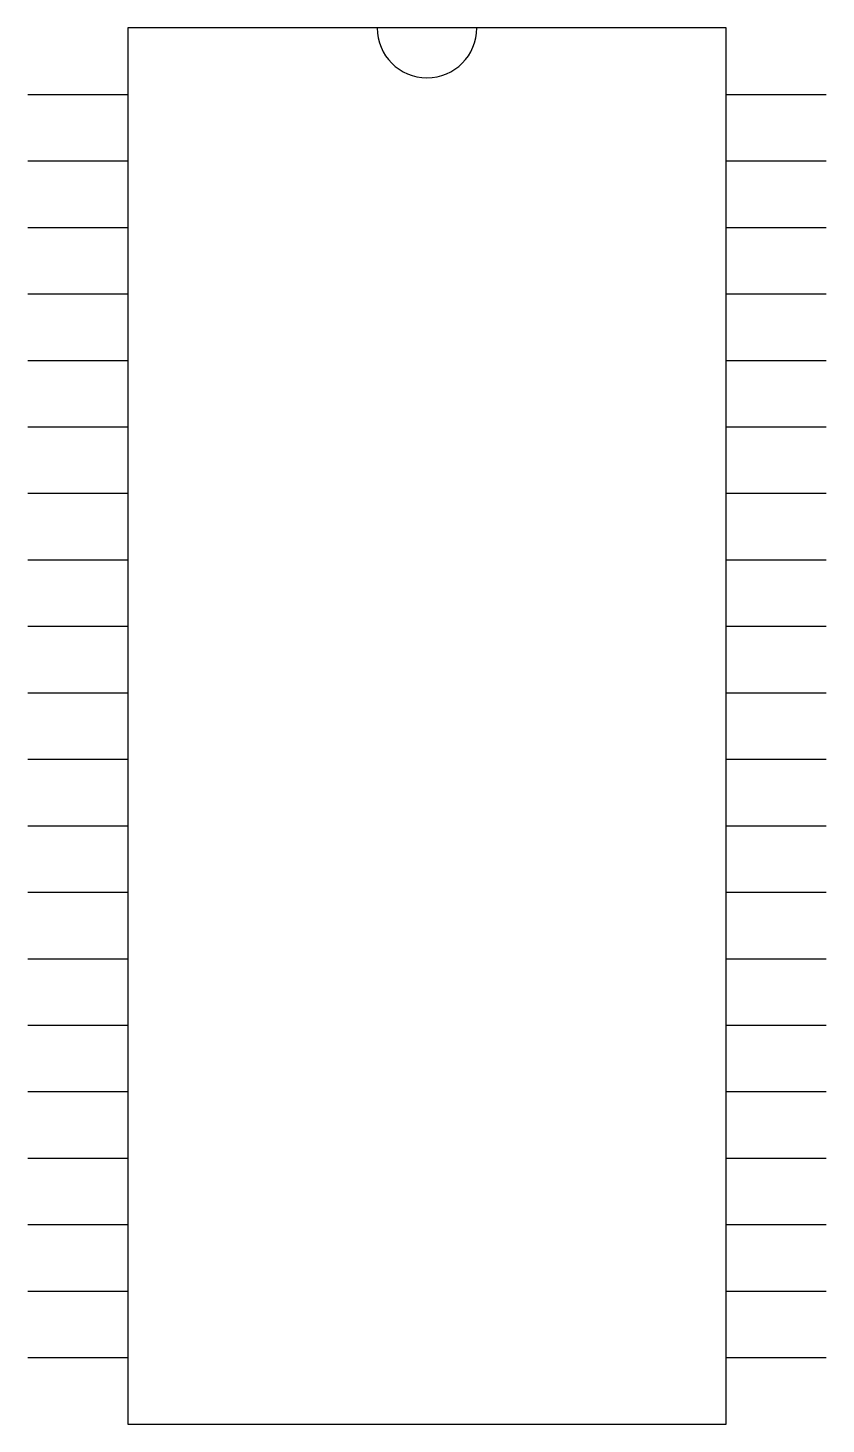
# Model space of a CAD drawing. Extents: x 3.3 to 5.7, y 1.2 to 5.4.
import ezdxf

# ---------------------------------------------------------------- set-up
doc = ezdxf.new("R2010")
doc.units = 0
doc.header["$MEASUREMENT"] = 0
doc.layers.get('0').update_dxf_attribs({"linetype": 'CONTINUOUS'})

msp = doc.modelspace()

# ---------------------------------------------------------------- linework, layer by layer
for p, q in [((3.6, 5.4), (3.6, 1.2)), ((5.4, 5.4), (3.6, 5.4)), ((5.4, 1.2), (5.4, 5.4)), ((3.3, 5.2), (3.6, 5.2)), ((5.4, 5.2), (5.7, 5.2)), ((3.3, 5), (3.6, 5)), ((5.4, 5), (5.7, 5)), ((3.3, 4.8), (3.6, 4.8)), ((5.4, 4.8), (5.7, 4.8)), ((3.3, 4.6), (3.6, 4.6)), ((5.4, 4.6), (5.7, 4.6)), ((3.3, 4.4), (3.6, 4.4)), ((5.4, 4.4), (5.7, 4.4)), ((3.3, 4.2), (3.6, 4.2)), ((5.4, 4.2), (5.7, 4.2)), ((3.3, 4), (3.6, 4)), ((5.4, 4), (5.7, 4)), ((3.3, 3.8), (3.6, 3.8)), ((5.4, 3.8), (5.7, 3.8)), ((3.3, 3.6), (3.6, 3.6)), ((5.4, 3.6), (5.7, 3.6)), ((3.3, 3.4), (3.6, 3.4)), ((5.4, 3.4), (5.7, 3.4)), ((3.3, 3.2), (3.6, 3.2)), ((5.4, 3.2), (5.7, 3.2)), ((3.3, 3), (3.6, 3)), ((5.4, 3), (5.7, 3)), ((3.3, 2.8), (3.6, 2.8)), ((5.4, 2.8), (5.7, 2.8)), ((3.3, 2.6), (3.6, 2.6)), ((5.4, 2.6), (5.7, 2.6)), ((3.3, 2.4), (3.6, 2.4)), ((5.4, 2.4), (5.7, 2.4)), ((3.3, 2.2), (3.6, 2.2)), ((5.4, 2.2), (5.7, 2.2)), ((3.3, 2), (3.6, 2)), ((5.4, 2), (5.7, 2)), ((3.3, 1.8), (3.6, 1.8)), ((5.4, 1.8), (5.7, 1.8)), ((3.3, 1.6), (3.6, 1.6)), ((5.4, 1.6), (5.7, 1.6)), ((3.3, 1.4), (3.6, 1.4)), ((5.4, 1.4), (5.7, 1.4)), ((3.6, 1.2), (5.4, 1.2))]:
    msp.add_line(p, q)
msp.add_arc((4.5, 5.4), 0.15, 180, 0)

doc.saveas('drawing.dxf')
